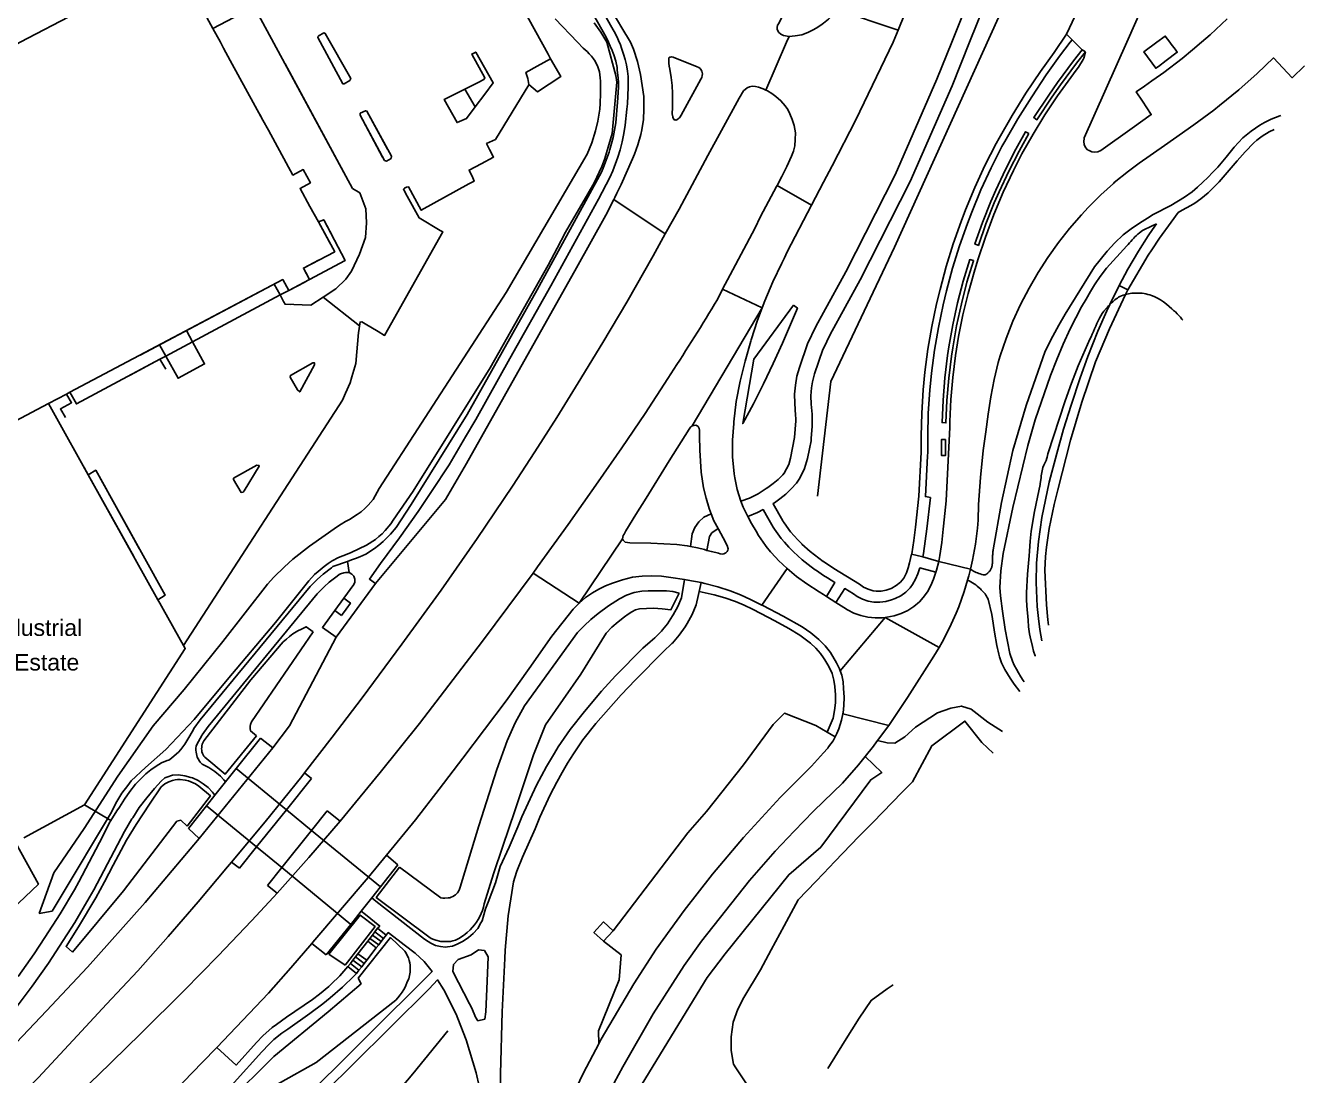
# Model space of a CAD drawing. Header units: millimetres. Extents: x 111502 to 977541, y 8702 to 1044108.
# Drawn here: x 975073.1 to 975305.7, y 475270.6 to 475461.6 of the extents above; entities that cross this region are included whole.
import ezdxf
from ezdxf.enums import TextEntityAlignment as Align

# ---------------------------------------------------------------- set-up
doc = ezdxf.new("R2010")
doc.units = ezdxf.units.MM
doc.header["$LTSCALE"] = 0.25
doc.layers.add('X HVSS Site Background', color=8, linetype='Continuous')
doc.styles.add('DE172433-F6F7-4C85-BB91-2B', font='arial.ttf', dxfattribs={"height": 0.2})

# ---------------------------------------------------------------- blocks, each defined once
blk = doc.blocks.new('OS MAP')
at = {"layer": 'X HVSS Site Background'}
for points in [[(488984.98, 239916.45), (488986.53, 239917.02), (488988.1, 239917.82), (488989.59, 239918.75), (488989.89, 239918.96), (488990.85, 239919.66), (488991.78, 239920.42), (488992.6, 239921.27), (488992.84, 239921.58), (488993.67, 239923.17), (488994.01, 239924.31), (488994.7, 239928.05), (488994.96, 239931.12), (488994.96, 239931.59), (488994.93, 239932.06), (488994.77, 239934.29), (488994.74, 239935.93), (488994.88, 239937.58), (488995.17, 239939.2), (488995.62, 239940.8), (488997.07, 239945.08), (488998.6, 239948.27), (489000, 239950.81), (489004.08, 239958.2), (489013.02, 239975.88), (489020.64, 239993.25), (489023.33, 240000), (489026.52, 240007.98)], [(489013.58, 240002.19), (489017.95, 240013.05)], [(489016.03, 239906.85), (489015.67, 239905.26), (489015.42, 239904.33), (489015.12, 239903.42), (489014.69, 239902.57), (489014.6, 239902.45), (489013.98, 239901.73), (489013.25, 239901.12), (489012.42, 239900.64), (489012.3, 239900.58), (489011.43, 239900.28), (489010.52, 239900.11), (489009.59, 239900.11), (489009.02, 239900.18), (489008.13, 239900.44), (489007.3, 239900.84), (489006.54, 239901.38), (489006.53, 239901.39), (489001.91, 239904.22), (489000, 239905.48), (488999.94, 239905.52), (488999.15, 239906.09), (488997.57, 239907.34), (488996.09, 239908.65), (488996.06, 239908.68), (488995.33, 239909.41), (488994.02, 239910.91), (488992.82, 239912.55), (488992.65, 239912.79), (488992.6, 239912.88), (488990.84, 239915.97), (488990.86, 239916.02), (488991.07, 239916.15), (488992.04, 239916.87), (488993.13, 239917.76), (488994.15, 239918.72), (488995.08, 239919.76), (488995.69, 239920.63), (488996.53, 239922.39), (488997.09, 239924.26), (488997.47, 239925.99), (488997.75, 239927.45), (488997.78, 239927.86), (488997.95, 239930.14), (488997.94, 239931.83), (488997.92, 239932.31), (488997.77, 239934.12), (488997.71, 239935.62), (488997.81, 239937.11), (488997.99, 239938.19), (488998.37, 239939.63), (488999.9, 239944.05), (489000, 239944.26), (489001.22, 239946.79), (489006.7, 239956.74), (489015.76, 239974.66), (489023.39, 239992.04), (489026.58, 240000), (489035.81, 240023.06)], [(489087.31, 240137.78), (489086.52, 240133.8), (489080.38, 240117.01), (489076.6, 240109.48), (489074.75, 240107.05), (489071.02, 240104.61), (489066.52, 240101.35), (489063.91, 240097.19), (489047.29, 240045.02), (489031.83, 240004.49), (489012.91, 239962.68), (489001.36, 239938.26), (488998.89, 239917.36)], [(489044.19, 240001.48), (489049.97, 240013.72), (489054.06, 240012.23), (489054.09, 240012.31), (489054.46, 240013.41), (489049.91, 240015.4), (489057.08, 240031.34), (489061.36, 240029.48), (489062.38, 240031.74), (489058.04, 240033.66), (489064.89, 240048.81), (489063.14, 240049.96), (489067.97, 240060.88)], [(488913.4, 239905.5), (488914.15, 239905.8), (488914.9, 239906.05), (488915.65, 239906.35), (488916.75, 239906.85), (488918.35, 239907.85), (488919.1, 239908.45), (488919.9, 239909.15), (488920.6, 239909.8), (488921.25, 239910.45), (488922.25, 239911.65), (488925, 239915.85), (488935.2, 239932.25), (488947.95, 239954.95), (488959.65, 239976.35), (488959.95, 239977.05), (488961, 239980), (488961.15, 239980.45), (488961.75, 239982.65), (488962.2, 239985.35), (488962.55, 239989.1), (488962.6, 239989.9), (488962.7, 239991.9), (488962.7, 239992.65), (488962.65, 239993.45), (488962.5, 239994.95), (488962.45, 239995.4), (488962.2, 239996.55), (488961.85, 239997.7), (488961.45, 239998.8), (488961.35, 239999), (488960.9, 240000), (488960.45, 240000.9), (488957.1, 240006.9)], [(488958.3, 240003.5), (488959.5, 240001.8), (488960.6, 240000), (488962.25, 239993.95), (488962.4, 239992.75), (488961.55, 239983.4), (488960.25, 239978.85), (488959.7, 239977.4), (488958.3, 239974.4), (488956.45, 239971.25), (488954.6, 239968.05), (488953.1, 239965.4), (488951.55, 239962.5), (488949.95, 239959.45), (488939.4, 239940.75), (488925.35, 239918.3), (488921.75, 239913), (488921.3, 239912.35), (488920.3, 239911.15), (488919.75, 239910.55), (488919.15, 239910.05), (488918.5, 239909.5), (488916.85, 239908.45), (488914.1, 239907.15), (488913.35, 239906.8), (488912.55, 239906.5), (488911.8, 239906.2), (488910.65, 239905.6), (488909.9, 239905.1), (488909.2, 239904.6), (488908.1, 239903.7), (488907.45, 239903.1), (488906.4, 239901.95), (488900.3, 239894.4), (488891.55, 239883.95), (488885.55, 239876.75), (488880.4, 239871.25), (488876.7, 239868), (488874.1, 239865.55), (488873.45, 239864.75), (488872.4, 239863.3), (488871.3, 239861.5), (488870.5, 239859.85), (488860.95, 239843.95), (488859.7, 239841.85), (488857.35, 239841.45)], [(488857.35, 239841.45), (488860, 239848.85), (488865.55, 239856.9), (488871.65, 239866.45), (488878.1, 239875.6), (488883.7, 239882.2), (488890.75, 239890.9), (488898.85, 239901.35), (488900.05, 239902.65), (488901.95, 239904.5), (488903.5, 239905.9), (488906.5, 239908.3), (488911.6, 239911.85), (488912.3, 239912.3), (488913.05, 239912.75), (488913.8, 239913.15), (488915.2, 239914.05), (488915.9, 239914.55), (488916.6, 239915.15), (488917.2, 239915.75), (488918.1, 239916.8), (488919.2, 239918.75), (488942.3, 239954.45), (488957, 239979.6), (488957.45, 239980.65), (488957.85, 239981.7), (488958.55, 239983.9), (488958.95, 239985.65), (488959.15, 239986.7), (488959.3, 239987.8), (488959.4, 239988.85), (488959.45, 239990.65), (488959.45, 239992.9), (488959.4, 239993.5), (488959.35, 239994.05), (488959.25, 239994.6), (488958.95, 239995.55), (488958.45, 239996.55), (488958.15, 239997), (488957.8, 239997.45), (488957.4, 239997.9), (488957, 239998.3), (488956.3, 239998.9), (488955.25, 240000), (488951.2, 240004.25)], [(488950.35, 239996.98), (488949.9, 239997.81), (488931.74, 240030.83), (488923.41, 240034.87), (488920.53, 240033.23)], [(489073.43, 240004.24), (489070.31, 240001.37), (489068.74, 240000), (489067.12, 239998.59), (489065.24, 239997.05), (489061.88, 239994.47), (489061.33, 239994.08), (489059.72, 239992.95), (489058.42, 239992.03), (489056.89, 239991), (489058.01, 239989.29), (489059.62, 239986.82), (489056.14, 239984.36), (489050.44, 239980.32), (489049.93, 239980.08), (489049.38, 239980), (489048.82, 239980.06), (489048.3, 239980.27), (489048.04, 239980.44), (489047.67, 239980.86), (489047.43, 239981.37), (489047.34, 239981.93), (489047.4, 239982.48), (489047.44, 239982.62), (489055.15, 240000), (489064.36, 240020.76)], [(488848.11, 239996.87), (488853.9, 240000), (488874.35, 240010.75), (488875.8, 240011.55), (488877.76, 240012.64)], [(488918.5, 239901.5), (488917.4, 239902.3), (488919.4, 239905.1), (488922.9, 239909.8), (488926.3, 239914.6), (488928.7, 239918.2), (488931.9, 239923.1), (488934.9, 239928.15), (488936.75, 239931.35), (488942.95, 239942.45), (488950.4, 239955.65), (488959.05, 239971.45), (488961.15, 239975.35), (488961.7, 239976.6), (488962.6, 239979.1), (488963, 239980.4), (488963.4, 239981.9), (488963.7, 239983.4), (488963.95, 239984.9), (488964.25, 239987.8), (488964.35, 239988.8), (488964.5, 239991.8), (488964.5, 239992.75), (488964.45, 239993.75), (488964.35, 239994.75), (488964.15, 239995.9), (488963.95, 239996.85), (488963.65, 239997.85), (488963.35, 239998.75), (488963, 239999.7), (488962.85, 240000), (488962.6, 240000.6), (488962.15, 240001.5), (488961.5, 240002.7), (488958.65, 240007.8)], [(488961.84, 239971.35), (488962.05, 239971.75), (488962.43, 239972.53), (488963.2, 239974.1), (488965.25, 239978.75), (488965.6, 239979.6), (488966.25, 239981.35), (488966.75, 239983.2), (488966.95, 239984.05), (488967.25, 239985.95), (488967.35, 239987.8), (488967.35, 239988.15), (488967.3, 239990.15), (488967.05, 239992.15), (488966.7, 239994.1), (488966.15, 239996.5), (488965.45, 239998.75), (488964.9, 240000), (488963.3, 240002.6), (488961.75, 240005.3), (488959.2, 240009.15), (488956.4, 240012.8)], [(488996.99, 240013.78), (488991.85, 240003.4), (488991.65, 240003.1), (488991.55, 240002.7), (488991.6, 240002.35), (488991.8, 240001.85), (488992.25, 240001.45), (488992.7, 240001.2), (488993.75, 240001.05)], [(488885.14, 240009.46), (488888.92, 240002.52)], [(488888.92, 240002.52), (488896.46, 240006.47), (488914.31, 239973.4), (488915.66, 239972.6)], [(488993.75, 240001.05), (488994.85, 240001.15), (488996.05, 240001.35), (488997.15, 240001.75), (488998.25, 240002.3), (488998.95, 240002.75), (488999.75, 240003.3), (489000, 240003.45), (489000.9, 240004.2), (489001.55, 240004.9), (489001.95, 240005.4), (489002.35, 240005.95)], [(489013.58, 240002.19), (489002.35, 240005.95)], [(488888.92, 240002.52), (488890.3, 240000), (488890.88, 239998.94), (488892.1, 239996.7), (488898.03, 239985.83), (488899.04, 239983.99), (488903.49, 239975.81), (488905.36, 239976.83), (488906.67, 239974.41), (488904.81, 239973.4), (488906.59, 239970.13), (488908.14, 239967.28)], [(488908.06, 240001.13), (488909.1, 240001.69), (488909.38, 240001.58), (488914, 239993.4), (488913.84, 239993.04), (488912.84, 239992.43), (488912.56, 239992.45), (488908.04, 240000.85), (488908.06, 240001.13)], [(488908.06, 240001.13), (488909.1, 240001.69), (488909.38, 240001.58), (488914, 239993.4), (488913.84, 239993.04), (488912.84, 239992.43), (488912.56, 239992.45), (488908.04, 240000.85), (488908.06, 240001.13)], [(488989.52, 239991.27), (488993.3, 240000), (488993.75, 240001.05)], [(488997.82, 239970.32), (489000, 239974.5), (489001.6, 239977.5), (489005.9, 239985.9), (489012.7, 240000), (489013.58, 240002.19)], [(489044.19, 240001.48), (489041.96, 239998.13), (489039.48, 239994.67), (489036.83, 239990.7), (489034.32, 239986.65), (489031.94, 239982.51), (489031.39, 239981.56), (489029.37, 239977.59), (489027.54, 239973.58), (489025.86, 239969.51), (489025.03, 239967.34), (489023.61, 239963.28), (489022.33, 239959.17), (489021.2, 239955.02), (489020.57, 239952.41), (489019.71, 239948.27), (489019, 239944.11), (489018.45, 239939.92), (489018.14, 239936.71), (489017.87, 239932.5), (489017.76, 239928.28), (489017.77, 239925.37), (489017.36, 239917.38), (489016.71, 239911.73), (489016.42, 239909.31), (489016.04, 239906.91), (489016.03, 239906.85)], [(489045.23, 240000.45), (489044.89, 240000), (489042.93, 239997.44), (489040.51, 239994.04), (489037.87, 239990.09), (489035.36, 239986.05), (489032.99, 239981.93), (489032.45, 239981.01), (489030.47, 239977.12), (489028.65, 239973.13), (489026.97, 239969.08), (489026.18, 239966.99), (489024.76, 239962.96), (489023.49, 239958.87), (489022.36, 239954.74), (489021.76, 239952.22), (489020.9, 239948.1), (489020.19, 239943.96), (489019.64, 239939.79), (489019.34, 239936.68), (489019.07, 239932.48), (489018.95, 239928.28), (489018.97, 239925.31), (489018.94, 239924.7)], [(489045.23, 240000.45), (489044.37, 240001.3), (489044.19, 240001.48)], [(489047.07, 239998.64), (489045.23, 240000.45)], [(489060.63, 240000), (489058.24, 239998.22), (489060.45, 239995.25), (489060.91, 239995.59), (489062.34, 239996.65), (489064.36, 239998.16), (489063.95, 239998.72), (489063.25, 239999.66), (489062.99, 240000), (489062.15, 240001.13), (489060.63, 240000)], [(488936.67, 239988.23), (488938.39, 239990.52), (488939.93, 239992.59), (488936.76, 239998.21), (488936.03, 239997.84), (488938.42, 239993.51), (488938.22, 239993.2), (488937.2, 239992.68), (488934.74, 239991.45)], [(489047.63, 239998.22), (489047.37, 239997.12), (489047.23, 239996.85), (489046.38, 239995.45), (489045.98, 239994.89), (489045.02, 239993.58), (489042.59, 239990.23), (489040.29, 239986.79), (489038.13, 239983.27), (489036.1, 239979.66), (489034.54, 239976.64), (489032.68, 239972.68), (489030.99, 239968.64), (489029.46, 239964.54), (489028.08, 239960.38), (489027.41, 239958.17), (489026.33, 239954.29), (489025.37, 239950.38), (489024.57, 239946.44), (489024, 239942.99), (489023.5, 239938.99), (489023.16, 239934.98), (489022.98, 239930.96), (489022.96, 239929.91), (489022.29, 239916.56), (489021.84, 239911.93), (489021.78, 239911.36), (489021.51, 239908.96), (489021.17, 239906.58), (489020.96, 239905.48)], [(489047.07, 239998.64), (489045.49, 239996.61), (489042.57, 239992.66), (489040.97, 239990.37), (489038.25, 239986.28), (489038.83, 239985.89), (489041.54, 239989.97), (489043.13, 239992.24), (489046.04, 239996.18), (489047.63, 239998.22)], [(489047.63, 239998.22), (489047.07, 239998.64)], [(488902.06, 239996.08), (488914.31, 239973.4), (488915.66, 239972.6)], [(488946.43, 239992.29), (488946.21, 239993.39), (488945.83, 239994.47), (488947.95, 239995.64), (488950.35, 239996.98)], [(488950.35, 239996.98), (488952.25, 239993.79), (488947.99, 239990.98), (488946.43, 239992.29)], [(488974.45, 239987.4), (488974.1, 239986.7), (488973.95, 239986.45), (488973.8, 239986.25), (488973.7, 239986.15), (488973.55, 239986.05), (488973.35, 239985.9), (488973.15, 239985.8), (488973.05, 239985.85), (488972.9, 239985.85), (488972.8, 239985.95), (488972.7, 239986.1), (488972.6, 239986.3), (488972.6, 239986.45), (488972.5, 239986.95), (488972.55, 239988.1), (488972.55, 239990.65), (488972.5, 239992.1), (488972.3, 239993.6), (488972.05, 239995.1), (488971.95, 239995.65), (488971.9, 239996.2), (488971.85, 239996.5), (488971.85, 239996.95), (488971.9, 239997.15), (488972, 239997.25), (488972.15, 239997.3), (488972.4, 239997.35), (488972.65, 239997.3), (488977, 239995.5), (488977.3, 239995.4), (488977.55, 239995.2), (488977.7, 239995.05), (488977.9, 239994.75), (488978, 239994.25), (488977.95, 239993.95), (488977.85, 239993.6), (488977.7, 239993.3), (488974.45, 239987.4)], [(489026.74, 239904.1), (489027.13, 239905.74), (489027.66, 239908.65), (489028.04, 239911.58), (489028.16, 239913), (489028.21, 239915.84), (489028.56, 239920.78), (489029.07, 239925.69), (489029.51, 239929.11), (489029.96, 239932.28), (489030.45, 239935.45), (489031.03, 239938.59), (489031.78, 239941.69), (489032.14, 239942.93), (489033.21, 239946.1), (489034.45, 239949.21), (489035.85, 239952.25), (489037.4, 239955.23), (489039.05, 239958.06), (489040.82, 239960.84), (489042.73, 239963.53), (489044.76, 239966.12), (489046.91, 239968.61), (489048.12, 239969.91), (489050.45, 239972.23), (489052.73, 239974.29), (489052.9, 239974.44), (489055.45, 239976.52), (489057.4, 239977.99), (489062, 239981.2), (489063.68, 239982.37), (489067.37, 239984.94), (489070.98, 239987.64), (489072.05, 239988.48), (489075.52, 239991.35), (489078.89, 239994.33), (489081.85, 239997.13), (489085.27, 239993.53), (489087.48, 239995.68)], [(488915.6, 239948.41), (488915.7, 239949.07), (488916.05, 239949.1), (488916.61, 239948.77), (488919.01, 239947.34), (488920.18, 239946.65), (488930.74, 239965.5), (488930.29, 239965.76), (488926.43, 239968.03), (488924.25, 239972), (488923.58, 239973.23), (488923.78, 239973.45), (488923.91, 239973.51), (488924.13, 239973.64), (488924.52, 239973.65), (488926.83, 239969.43), (488935.52, 239974.21), (488936.49, 239974.74), (488936.2, 239975.34), (488935.53, 239976.72), (488937.71, 239977.89), (488939.98, 239979.1), (488939.26, 239980.5), (488938.73, 239981.54), (488940.33, 239982.27), (488946.42, 239992.27), (488946.43, 239992.29)], [(488934.74, 239991.45), (488930.99, 239989.56), (488933.35, 239985.38), (488935.08, 239986.11), (488936.67, 239988.23)], [(488934.74, 239991.45), (488936.67, 239988.23)], [(488989.52, 239991.27), (488989, 239991.5), (488988.17, 239991.79), (488987.62, 239991.93), (488987.05, 239991.98), (488986.56, 239991.89), (488986.09, 239991.71), (488985.43, 239991.15), (488984.68, 239989.84), (488984.55, 239989.65), (488984.47, 239989.46), (488984.29, 239989.15), (488978.99, 239979.41), (488973.74, 239969.64), (488971.23, 239965.1)], [(488989.52, 239991.27), (488989.81, 239991.15), (488990.6, 239990.69), (488991.34, 239990.15), (488992.25, 239989.35), (488993.04, 239988.44), (488993.5, 239987.73), (488993.88, 239986.98), (488994.3, 239985.92), (488994.66, 239984.85), (488994.88, 239983.48), (488994.86, 239982.31), (488994.76, 239981.14), (488994.55, 239980.17), (488994.17, 239979.25), (488993.31, 239977.39), (488992.4, 239975.55), (488991.55, 239973.92)], [(488897.48, 239986.85), (488898.03, 239985.83), (488899.04, 239983.99), (488903.49, 239975.81), (488905.36, 239976.83), (488906.67, 239974.41), (488904.81, 239973.4), (488906.59, 239970.13), (488908.14, 239967.28)], [(488920.15, 239978.45), (488915.72, 239986.71), (488915.74, 239987.08), (488916.71, 239987.54), (488916.94, 239987.48), (488921.44, 239979.24), (488921.39, 239978.84), (488920.52, 239978.34), (488920.15, 239978.45)], [(488919.81, 239979.09), (488915.72, 239986.71), (488915.74, 239987.08), (488916.71, 239987.54), (488916.94, 239987.48), (488920.72, 239980.56)], [(489083.17, 239986.68), (489082.98, 239986.62), (489082.21, 239986.31), (489081.44, 239985.98), (489080.19, 239985.36), (489079.36, 239984.88), (489078.56, 239984.36), (489077.78, 239983.8), (489076.3, 239982.61), (489074.7, 239980.91), (489073.26, 239979.06), (489071.75, 239977.25), (489070.84, 239976.32), (489069.93, 239975.4), (489069, 239974.51), (489068.05, 239973.64), (489067.06, 239972.8), (489065.67, 239971.77), (489063.15, 239970.31), (489059.98, 239968.63), (489058.96, 239968), (489057.94, 239967.37), (489056.94, 239966.73), (489055.95, 239966.05), (489054.5, 239964.92), (489053, 239963.51), (489051.6, 239961.99), (489049.29, 239959.11), (489043.96, 239950.5), (489042.81, 239948.51), (489041.69, 239946.51), (489040.31, 239943.76), (489036.87, 239933.89), (489034.42, 239925.67), (489032.35, 239916.22), (489030.87, 239907.61), (489030.84, 239907.47), (489030.82, 239907.32), (489030.81, 239907.18), (489030.79, 239907.03), (489030.78, 239906.88), (489030.78, 239906.74), (489030.77, 239906.59), (489030.77, 239906.44), (489030.77, 239906.29), (489030.77, 239906.14), (489030.77, 239905.99), (489030.76, 239905.84), (489030.76, 239905.7), (489030.76, 239905.55), (489030.75, 239905.41), (489030.74, 239905.26), (489030.73, 239905.12), (489030.71, 239904.98), (489030.69, 239904.85), (489030.67, 239904.71), (489030.64, 239904.58), (489030.6, 239904.45), (489030.56, 239904.32), (489030.51, 239904.2), (489030.46, 239904.08), (489030.39, 239903.96), (489030.32, 239903.85), (489030.24, 239903.74), (489030.15, 239903.64), (489030.02, 239903.52), (489029.99, 239903.49), (489029.95, 239903.46), (489029.92, 239903.43), (489029.89, 239903.39), (489029.85, 239903.36), (489029.82, 239903.33), (489029.78, 239903.3), (489029.75, 239903.27), (489029.71, 239903.24), (489029.68, 239903.21), (489029.64, 239903.19), (489029.6, 239903.16), (489029.57, 239903.14), (489029.53, 239903.12), (489029.49, 239903.1), (489029.45, 239903.08), (489029.41, 239903.07), (489029.33, 239903.04), (489029.08, 239903.05), (489028.83, 239903.12), (489028.49, 239903.24), (489028.25, 239903.32), (489028.01, 239903.41), (489027.77, 239903.51), (489027.54, 239903.62), (489027.31, 239903.74), (489027.09, 239903.87), (489026.74, 239904.1)], [(489059.7, 239962.22), (489061.09, 239964.36), (489063.21, 239967.24), (489064.5, 239968.99), (489065.27, 239969.41), (489066.04, 239969.83), (489066.81, 239970.26), (489067.56, 239970.71), (489068.66, 239971.47), (489070, 239972.61), (489071.99, 239974.61), (489075.23, 239978.42), (489075.73, 239978.97), (489076.22, 239979.52), (489076.72, 239980.07), (489077.22, 239980.62), (489077.73, 239981.15), (489078.26, 239981.67), (489078.8, 239982.16), (489079.81, 239982.93), (489081.05, 239983.68), (489081.95, 239984.13)], [(489037.38, 239983.37), (489036.76, 239983.69), (489034.98, 239980.53), (489033.08, 239976.85), (489031.32, 239973.09), (489030.43, 239971.04), (489028.9, 239967.19), (489027.52, 239963.28), (489028.17, 239963.02), (489029.55, 239966.92), (489031.07, 239970.76), (489031.94, 239972.77), (489033.69, 239976.52), (489035.59, 239980.19), (489037.38, 239983.37)], [(488915.66, 239972.6), (488916.77, 239969.67), (488916.88, 239967.15), (488916.68, 239964.45), (488915.58, 239961.41), (488914.14, 239958.36), (488913.13, 239956.9), (488911.33, 239955.14), (488909.02, 239953.61)], [(488915.66, 239972.6), (488915.7, 239972.49)], [(488981.63, 239955.08), (488983.05, 239957.65), (488987.5, 239966.1), (488988.56, 239968.3), (488989.51, 239970.11), (488990.48, 239971.92), (488991.45, 239973.73), (488991.55, 239973.92)], [(488997.82, 239970.32), (488991.55, 239973.92)], [(488918.5, 239901.5), (488931.25, 239916.75), (488935.05, 239923.3), (488955.1, 239958.95), (488960.4, 239968.55), (488961.84, 239971.35)], [(488961.84, 239971.35), (488971.23, 239965.1)], [(488988.84, 239951.63), (488989.34, 239952.95), (488990.8, 239956.4), (488992.42, 239959.79), (488992.89, 239960.73), (488993.42, 239961.86), (488997.82, 239970.32)], [(488906.5, 239956.8), (488913, 239960.3), (488909.1, 239967.7), (488908.14, 239967.28)], [(488910.76, 239964.55), (488909.1, 239967.7), (488908.14, 239967.28)], [(488906.5, 239956.8), (488905.4, 239958.9), (488911.1, 239961.85), (488908.14, 239967.28)], [(488910.16, 239963.58), (488908.14, 239967.28)], [(489036.48, 239883.59), (489036.34, 239883.82), (489035.9, 239884.51), (489035.48, 239885.21), (489035.08, 239885.92), (489034.71, 239886.64), (489034.38, 239887.38), (489033.88, 239888.72), (489033.03, 239893.1), (489032.58, 239896.45), (489032.45, 239897.39), (489032.31, 239898.33), (489032.18, 239899.27), (489032.06, 239900.77), (489032.25, 239903.82), (489032.71, 239906.94), (489034.44, 239915.34), (489037.17, 239926.6), (489038.53, 239931.25), (489041.3, 239939.37), (489042.42, 239942.23), (489043.61, 239945.06), (489044.87, 239947.85), (489046.94, 239951.84), (489047.75, 239953.25), (489048.58, 239954.66), (489049.3, 239955.82), (489049.44, 239956.04), (489050.34, 239957.39), (489051.47, 239958.89), (489055.19, 239962.94), (489055.44, 239963.21), (489055.69, 239963.48), (489055.86, 239963.68), (489055.93, 239963.76), (489056.17, 239964.04), (489056.42, 239964.31), (489056.66, 239964.58), (489056.92, 239964.84), (489057.18, 239965.09), (489057.46, 239965.33), (489058.01, 239965.73), (489059.8, 239966.58), (489060.55, 239966.96)], [(489053.76, 239955.7), (489055.38, 239958.69), (489057.29, 239962), (489059.08, 239964.74), (489059.85, 239965.91), (489060.55, 239966.96)], [(488971.23, 239965.1), (488969.04, 239961.13), (488964.23, 239952.69), (488959.88, 239945.32), (488955.4, 239938.03), (488951.49, 239931.72), (488947.49, 239925.45), (488943.43, 239919.22), (488937.02, 239909.7), (488930.43, 239900.3), (488923.3, 239890.46), (488916.07, 239880.69), (488910.63, 239873.49), (488905.6, 239867)], [(489059.7, 239962.22), (489059.05, 239961.22), (489055.33, 239954.96)], [(488906.24, 239957.29), (488905.4, 239958.9), (488908.12, 239960.31)], [(489027.29, 239960.29), (489026.61, 239960.45), (489025.43, 239956.54), (489024.4, 239952.58), (489023.53, 239948.58), (489022.82, 239944.56), (489022.58, 239942.98), (489022.09, 239938.92), (489021.75, 239934.84), (489021.58, 239930.76), (489022.27, 239930.7), (489022.45, 239934.77), (489022.78, 239938.83), (489023.27, 239942.87), (489023.5, 239944.4), (489024.21, 239948.41), (489025.08, 239952.39), (489026.1, 239956.33), (489027.28, 239960.23), (489027.29, 239960.29)], [(488862.91, 239936.29), (488901.65, 239956.8), (488902.75, 239954.8)], [(488875.71, 239943.07), (488901.65, 239956.8), (488902.75, 239954.8)], [(488902.75, 239954.8), (488906.5, 239956.8)], [(488902.75, 239954.8), (488905.66, 239956.35)], [(488885.23, 239945.47), (488901.15, 239954)], [(488885.23, 239945.47), (488901.15, 239954)], [(488901.15, 239954), (488900.08, 239955.97)], [(488901.15, 239954), (488900.08, 239955.97)], [(488901.15, 239954), (488902.75, 239954.8)], [(488901.15, 239954), (488902.75, 239954.8)], [(488909.02, 239953.61), (488906.78, 239952.14), (488902.08, 239952.3), (488901.8, 239952.8), (488901.15, 239954)], [(488903.12, 239952.27), (488902.08, 239952.3), (488901.8, 239952.8), (488901.15, 239954)], [(488981.63, 239955.08), (488980.7, 239953.19), (488980.19, 239952.33), (488979.68, 239951.47), (488979.17, 239950.61), (488978.65, 239949.76), (488978.13, 239948.91), (488977.6, 239948.06), (488977.07, 239947.21), (488976.54, 239946.37), (488976, 239945.53), (488975.46, 239944.68), (488974.93, 239943.84), (488974.39, 239943), (488973.85, 239942.16), (488973.31, 239941.32), (488972.77, 239940.47), (488972.24, 239939.63), (488971.71, 239938.78), (488967.59, 239932.44), (488963.34, 239926.17), (488959.01, 239919.96), (488953.55, 239912.21), (488948.01, 239904.52), (488947.17, 239903.39)], [(488988.84, 239951.63), (488981.63, 239955.08)], [(489054.91, 239954.07), (489052.01, 239947.83), (489049.5, 239941.85), (489047.01, 239934.47), (489044.91, 239927.6), (489042.62, 239918.52), (489041.98, 239915.86), (489041.07, 239911.52), (489040.8, 239909.82), (489040.56, 239908.11), (489040.38, 239906.39), (489040.24, 239903.94), (489040.59, 239897.61), (489040.81, 239894.89), (489040.92, 239893.88)], [(489052.07, 239952.25), (489053.76, 239955.7)], [(489052.07, 239952.25), (489052.21, 239952.39), (489052.4, 239952.58), (489052.6, 239952.77), (489052.81, 239952.95), (489053.02, 239953.12), (489053.23, 239953.28), (489053.46, 239953.43), (489053.69, 239953.57), (489053.93, 239953.7), (489054.23, 239953.83), (489054.53, 239953.95), (489054.83, 239954.05), (489054.91, 239954.07)], [(489053.76, 239955.7), (489055.33, 239954.96)], [(489055.33, 239954.96), (489054.91, 239954.07)], [(489065.34, 239949.43), (489065.2, 239949.61), (489064.92, 239949.95), (489064.62, 239950.27), (489064.32, 239950.59), (489064, 239950.9), (489063.68, 239951.2), (489063.36, 239951.49), (489062.39, 239952.33), (489061.87, 239952.74), (489061.33, 239953.11), (489060.76, 239953.44), (489060.17, 239953.72), (489059.69, 239953.9), (489059.34, 239954.01), (489059, 239954.1), (489058.65, 239954.19), (489058.3, 239954.25), (489057.95, 239954.3), (489057.59, 239954.33), (489057.23, 239954.35), (489056.74, 239954.35), (489056.42, 239954.33), (489056.1, 239954.3), (489055.78, 239954.26), (489055.46, 239954.2), (489055.14, 239954.13), (489054.91, 239954.07)], [(488909.02, 239953.61), (488915.6, 239948.41)], [(488976.1, 239930.17), (488988.84, 239951.63)], [(488984.98, 239916.45), (488984.97, 239916.48), (488984.31, 239918.58), (488983.85, 239920.74), (488983.73, 239921.47), (488983.44, 239924.51), (488983.47, 239927.57), (488983.67, 239930.63), (488983.69, 239930.9), (488984.13, 239934.62), (488984.83, 239938.31), (488985.73, 239941.96), (488986.76, 239945.57), (488986.85, 239945.86), (488988.02, 239949.43), (488988.84, 239951.63)], [(488994.55, 239952.15), (488995.25, 239951.6), (488992.55, 239945.2), (488990.85, 239941.5), (488989.1, 239937.8), (488987.25, 239934.2), (488985.3, 239930.6), (488987.35, 239942.34)], [(488987.35, 239942.34), (488994.55, 239952.15)], [(489038.51, 239888.28), (489038.5, 239888.3), (489038.2, 239889.2), (489038, 239890), (489037.6, 239891.8), (489037.5, 239892.3), (489037.3, 239893.6), (489037.2, 239894.8), (489037, 239897.4), (489036.9, 239898.6), (489036.9, 239899.8), (489037.1, 239903.2), (489037.4, 239906.5), (489037.5, 239907.4), (489037.6, 239909.2), (489037.8, 239911), (489038.4, 239914.6), (489038.9, 239917.2), (489039.4, 239919.5), (489039.4, 239919.7), (489039.6, 239920.7), (489039.6, 239921.1), (489039.9, 239922.6), (489040.1, 239923), (489040.3, 239923.5), (489040.5, 239923.9), (489040.6, 239924.3), (489040.7, 239924.5), (489040.83, 239925.08), (489043.99, 239934.74), (489045.09, 239937.95), (489046.3, 239941.12), (489048.45, 239945.93), (489048.67, 239946.4), (489048.88, 239946.89), (489049.09, 239947.37), (489049.3, 239947.85), (489049.51, 239948.34), (489049.72, 239948.82), (489049.95, 239949.29), (489050.18, 239949.75), (489050.44, 239950.2), (489050.71, 239950.64), (489051.01, 239951.06), (489051.46, 239951.6), (489051.64, 239951.8), (489051.83, 239952), (489052.02, 239952.2), (489052.07, 239952.25)], [(489039.7, 239891.04), (489039.37, 239893.13), (489039.08, 239895.12), (489038.85, 239897.3), (489038.67, 239901.67), (489038.73, 239905.21), (489039.11, 239909.1), (489039.73, 239913.5), (489041.06, 239919.93), (489042.43, 239925.17), (489043.65, 239929.58), (489045.03, 239933.96), (489046.67, 239938.92), (489048.08, 239942.82), (489049.89, 239947.4), (489051.52, 239951.12), (489052.07, 239952.25)], [(488883.59, 239890.18), (488912.5, 239934.83), (488913.04, 239936.12), (488913.89, 239938.01), (488914.21, 239939.12), (488914.91, 239941.52), (488915.43, 239947.17), (488915.52, 239947.81), (488915.6, 239948.41)], [(488885.23, 239945.47), (488884.11, 239947.52)], [(488885.23, 239945.47), (488884.11, 239947.52)], [(488880.37, 239942.87), (488879.22, 239944.93)], [(488880.37, 239942.87), (488879.22, 239944.93)], [(488880.37, 239942.87), (488885.23, 239945.47)], [(488880.37, 239942.87), (488882.62, 239938.85), (488887.44, 239941.45), (488885.23, 239945.47)], [(488880.37, 239942.87), (488885.23, 239945.47)], [(488880.37, 239942.87), (488882.62, 239938.85), (488887.44, 239941.45), (488885.23, 239945.47)], [(488862.91, 239936.29), (488864.11, 239934.16), (488879.31, 239942.3)], [(488873.89, 239939.4), (488879.31, 239942.3)], [(488879.31, 239942.3), (488880.37, 239942.87)], [(488879.31, 239942.3), (488880.37, 239942.87)], [(488879.31, 239942.3), (488880.4, 239940.48)], [(488879.31, 239942.3), (488880.4, 239940.48)], [(488903, 239939.02), (488903.04, 239939.37), (488907.12, 239941.67), (488907.45, 239941.64), (488907.4, 239941.28), (488904.73, 239936.36), (488904.33, 239936.71), (488903, 239939.02)], [(488859.05, 239934.25), (488862.3, 239935.97)], [(488862.12, 239931.71), (488861.22, 239933.26), (488863.23, 239934.37), (488862.3, 239935.97)], [(488862.3, 239935.97), (488862.91, 239936.29)], [(488824.9, 239915.15), (488846.7, 239927.5), (488853, 239931.05), (488859.05, 239934.25)], [(488859.05, 239934.25), (488860.25, 239932.09), (488866.28, 239921.28)], [(488963.46, 239909.64), (488963.48, 239909.92), (488963.59, 239910.21), (488963.73, 239910.48), (488964.07, 239911.1), (488965.89, 239914.05), (488967.72, 239916.99), (488971.91, 239923.81), (488975.57, 239929.58), (488975.8, 239929.91), (488976.1, 239930.17)], [(488976.1, 239930.17), (488976.46, 239930.27), (488976.76, 239930.28), (488977.01, 239930.19), (488977.22, 239930.03), (488977.38, 239929.72), (488977.43, 239929.37), (488977.45, 239928.35), (488977.48, 239925.76), (488977.73, 239921.74), (488978.17, 239918.9), (488978.66, 239917.01), (488979.23, 239915.15), (488979.59, 239914.19)], [(489022.18, 239927.72), (489021.48, 239927.72), (489021.47, 239924.76), (489022.17, 239924.76), (489022.18, 239927.72)], [(489018.94, 239924.7), (489018.55, 239917.31), (489019.45, 239917.13), (489018.79, 239911.44), (489018.52, 239909.19), (489018.2, 239906.95), (489018.07, 239906.33)], [(488865.54, 239922.6), (488866.28, 239921.28)], [(488878.94, 239898.54), (488880.25, 239899.34), (488867.62, 239922.09), (488866.28, 239921.28)], [(488875.51, 239907.88), (488867.62, 239922.09), (488866.28, 239921.28)], [(488866.28, 239921.28), (488878.94, 239898.54)], [(488866.28, 239921.28), (488874.57, 239906.38)], [(488892.7, 239920.68), (488896.96, 239923.03), (488897.3, 239922.99), (488897.37, 239922.83), (488894.63, 239918.34), (488894.43, 239918.08), (488894.07, 239918.07), (488892.7, 239920.39), (488892.67, 239920.54), (488892.7, 239920.68)], [(488979.59, 239914.19), (488978.24, 239913.55), (488977.31, 239912.73), (488976.62, 239911.65), (488976.13, 239910.5), (488975.8, 239908.24)], [(488979.59, 239914.19), (488980.07, 239912.92), (488980.83, 239911.49)], [(488986.24, 239913.69), (488985.42, 239915.39), (488984.98, 239916.45)], [(489000.52, 239899.14), (489002.09, 239901.65), (489000.73, 239902.49), (489000, 239902.97), (488998.7, 239903.83), (488998.5, 239903.98), (488997.76, 239904.52), (488996.12, 239905.82), (488994.56, 239907.22), (488993.68, 239908.12), (488992.93, 239908.99), (488992.31, 239909.7), (488991.39, 239910.96), (488991.07, 239911.39), (488990.83, 239911.75), (488989.62, 239913.87), (488989.02, 239914.93), (488987.98, 239914.4), (488986.24, 239913.69)], [(488993.39, 239904.21), (488991.84, 239905.68), (488991.34, 239906.22), (488990.39, 239907.24), (488989.6, 239908.21), (488989.48, 239908.38), (488988.17, 239910.24), (488987.73, 239911), (488986.92, 239912.38), (488986.24, 239913.68), (488986.24, 239913.69)], [(488955.54, 239897.92), (488963.46, 239909.64)], [(488975.8, 239908.24), (488975.21, 239908.36), (488973.31, 239908.56), (488970.95, 239908.72), (488968.58, 239908.81), (488964.76, 239908.87), (488963.9, 239909.01), (488963.54, 239909.36), (488963.46, 239909.64)], [(488978.8, 239907.52), (488979.24, 239910.07), (488979.69, 239910.7), (488980.83, 239911.49)], [(488980.83, 239911.49), (488980.91, 239911.35), (488981.74, 239909.79), (488982.47, 239908.42), (488982.68, 239907.81), (488982.63, 239907.55), (488982.48, 239907.3), (488982.21, 239907.05), (488981.88, 239906.89), (488981.56, 239906.84), (488981.23, 239906.9), (488980.91, 239906.98), (488979.63, 239907.28), (488978.8, 239907.52)], [(488978.8, 239907.52), (488978.36, 239907.65), (488977.08, 239908), (488975.8, 239908.24)], [(488913.4, 239905.5), (488910.75, 239904.55), (488910.5, 239904.35), (488909, 239903.2), (488907.95, 239902.3), (488906.65, 239900.95), (488887.45, 239877.7), (488886.6, 239876.65), (488885.5, 239875.1), (488885.35, 239874.8), (488884.4, 239873.15), (488883.85, 239872.25), (488883.5, 239871.75), (488883.1, 239871.25), (488882.7, 239870.8), (488881.9, 239870.1), (488881.4, 239869.7), (488880.9, 239869.35), (488880.65, 239869.3), (488879.6, 239868.85), (488878.6, 239868.25), (488877.65, 239867.55), (488876.75, 239866.85), (488876.05, 239866.2), (488874.85, 239864.95), (488873.85, 239863.65), (488872.85, 239862.25), (488871.95, 239860.8), (488871.45, 239860.1), (488870.39, 239858.33)], [(488913.4, 239905.5), (488913.7, 239903.5)], [(489018.07, 239906.33), (489016.03, 239906.85)], [(489018.07, 239906.33), (489020.96, 239905.48)], [(489020.96, 239905.48), (489020.58, 239903.94), (489020.46, 239903.53)], [(489020.96, 239905.48), (489026.74, 239904.1)], [(488913.7, 239903.5), (488913.05, 239903.5), (488912.75, 239903.45), (488912.15, 239903.25), (488911.9, 239903.1), (488911.55, 239902.85), (488910.1, 239901.75), (488909.15, 239900.9), (488907.9, 239899.6), (488888.9, 239876.5), (488888.05, 239875.45), (488887, 239873.95), (488886.9, 239873.8), (488886, 239872.2), (488885.9, 239871.85), (488885.85, 239871.5), (488885.85, 239871.15), (488885.9, 239870.8), (488886, 239870.2), (488886.1, 239869.85), (488886.25, 239869.55), (488886.51, 239869.16), (488886.65, 239868.95), (488887, 239868.6), (488888.2, 239868), (488889.3, 239867.25), (488890.3, 239866.4), (488890.9, 239865.75), (488891.25, 239865.4)], [(488947.17, 239903.39), (488938, 239891.02), (488926.49, 239875.98), (488919.37, 239867.06), (488912.1, 239858.26), (488912.1, 239858.25)], [(488912.73, 239898.82), (488914.55, 239901.3), (488914.75, 239901.75), (488914.75, 239902.25), (488914.55, 239902.85), (488914.2, 239903.2), (488913.7, 239903.5)], [(488947.17, 239903.39), (488955.54, 239897.92)], [(488955.54, 239897.92), (488956.71, 239898.92), (488957.98, 239899.78), (488959.16, 239900.44), (488960.37, 239901.04), (488961.62, 239901.55), (488963.43, 239902.16), (488965.27, 239902.61), (488967.02, 239902.85), (488968.78, 239902.91), (488970.51, 239902.8), (488972.24, 239902.6), (488974.75, 239902.2)], [(488988.76, 239897.57), (488993.39, 239904.21)], [(489000.52, 239899.14), (489000, 239899.48), (488999.22, 239899.98), (488996.97, 239901.43), (488995.09, 239902.79), (488993.39, 239904.21)], [(489020.46, 239903.53), (489017.55, 239904.33), (489017.18, 239903.27), (489016.75, 239902.25), (489016.21, 239901.29), (489015.75, 239900.69), (489014.95, 239899.91), (489014.04, 239899.26), (489013.05, 239898.74), (489012.4, 239898.49), (489011.35, 239898.21), (489010.27, 239898.08), (489009.18, 239898.11), (489008.11, 239898.29), (489008.1, 239898.3), (489007.07, 239898.64), (489006.11, 239899.14), (489005.43, 239899.6), (489003.87, 239900.56), (489002.22, 239898.05)], [(489020.46, 239903.53), (489020.03, 239902.3), (489019.51, 239901.1), (489018.89, 239899.96), (489018.15, 239898.91), (489017.47, 239898.17), (489016.45, 239897.31), (489015.33, 239896.6), (489014.13, 239896.02), (489012.86, 239895.6), (489011.55, 239895.33), (489011.24, 239895.29)], [(489026.22, 239902.11), (489026.44, 239902.86), (489026.74, 239904.1)], [(488911.35, 239891.7), (488918.5, 239901.5)], [(488974.75, 239902.2), (488974.15, 239898.88), (488973.48, 239897.29), (488972.67, 239895.77), (488972.56, 239895.59), (488971.6, 239894.16), (488970.7, 239893.05), (488970.51, 239892.82), (488969.3, 239891.6), (488968.47, 239890.87), (488967.17, 239889.71), (488962.14, 239884.66), (488959.63, 239881.88), (488956.55, 239878.2), (488953.9, 239874.9), (488951.75, 239871.75), (488951.05, 239870.6), (488949.6, 239868.15), (488947.8, 239864.8), (488945.15, 239859), (488944.4, 239857.2), (488942.8, 239853.5), (488941.2, 239850), (488940.35, 239847), (488939, 239843.5), (488938.55, 239842.25), (488938.25, 239841.2), (488937.9, 239840.1), (488937.7, 239839.7), (488937.1, 239838.7), (488936.3, 239837.8), (488935.45, 239837.05), (488934.45, 239836.4), (488933.35, 239835.85), (488932.5, 239835.5), (488931.6, 239835.35), (488931.25, 239835.3), (488930.35, 239835.4), (488929.45, 239835.6), (488928.6, 239836), (488928.1, 239836.3), (488927.4, 239836.75), (488918.6, 239843.7), (488917.85, 239844.3)], [(488974.75, 239902.2), (488975.34, 239902.11), (488977.73, 239901.64)], [(488977.38, 239900.01), (488977.73, 239901.64)], [(488977.73, 239901.64), (488978.41, 239901.5), (488980.76, 239900.9), (488983.05, 239900.13), (488984.91, 239899.4), (488986.73, 239898.6), (488988.76, 239897.57)], [(489021.02, 239889.82), (489021.58, 239890.78), (489022.93, 239893.41), (489024.14, 239896.11), (489024.6, 239897.25), (489025.6, 239900.03), (489026.22, 239902.11)], [(489026.22, 239902.11), (489026.52, 239901.96), (489026.83, 239901.79), (489027.12, 239901.62), (489027.41, 239901.43), (489027.69, 239901.23), (489027.96, 239901.02), (489028.34, 239900.68), (489028.53, 239900.51), (489028.71, 239900.33), (489028.89, 239900.15), (489029.06, 239899.96), (489029.22, 239899.77), (489029.38, 239899.58), (489029.53, 239899.37), (489029.67, 239899.17), (489029.8, 239898.95), (489029.98, 239898.62), (489030.6, 239895.86), (489030.87, 239894.25), (489031.09, 239892.63), (489031.51, 239890.2), (489031.63, 239889.68), (489031.75, 239889.15), (489031.88, 239888.62), (489032.02, 239888.11), (489032.18, 239887.59), (489032.4, 239887.03), (489033, 239885.82), (489033.96, 239884.28), (489034.71, 239883.15), (489035.71, 239881.8)], [(488878.94, 239898.54), (488879.3, 239897.89), (488879.91, 239896.79), (488883.59, 239890.18)], [(488912.73, 239898.82), (488911.1, 239896.58)], [(488913.17, 239896.84), (488913.96, 239897.92), (488912.73, 239898.82)], [(488973.75, 239899.72), (488972.26, 239896.7), (488970.68, 239896.87), (488969.1, 239896.97), (488966.56, 239896.89), (488965.82, 239896.68), (488965.12, 239896.33), (488964.46, 239895.9), (488963.83, 239895.43), (488962.64, 239894.51), (488961.52, 239893.51), (488960.46, 239892.44), (488955.85, 239885), (488949.45, 239875.75), (488947.25, 239870.3), (488943.85, 239860.1), (488941.65, 239853.7), (488939.95, 239848.65), (488938.3, 239843.2), (488938.15, 239842.6), (488937.95, 239842), (488937.75, 239841.45), (488937.5, 239840.9), (488937.2, 239840.35), (488936.9, 239839.85), (488936.55, 239839.35), (488935.75, 239838.45), (488935.2, 239837.95), (488934.85, 239837.65), (488934.5, 239837.4), (488933.7, 239836.9), (488933.05, 239836.6), (488932.6, 239836.45), (488932.15, 239836.35), (488931.7, 239836.3), (488931.25, 239836.3), (488930.4, 239836.35), (488929.5, 239836.55), (488929.1, 239836.7), (488928.65, 239836.9), (488928.2, 239837.15), (488918.65, 239844.35), (488922.9, 239849.85)], [(488920.49, 239852.04), (488925.78, 239858.49), (488930.1, 239864.07), (488934.39, 239869.68), (488942.3, 239880.16), (488946.46, 239886.02), (488950.6, 239891.91), (488954.46, 239896.84), (488955.54, 239897.92)], [(488922.9, 239849.85), (488930.4, 239844.25), (488930.75, 239844.2), (488931.1, 239844.2), (488931.75, 239844.25), (488932.05, 239844.3), (488932.3, 239844.4), (488932.6, 239844.5), (488933.05, 239844.8), (488933.45, 239845.2), (488933.75, 239845.7), (488933.9, 239846.2), (488937.3, 239857.4), (488940.6, 239867.65), (488942.45, 239872.85), (488943.9, 239876.15), (488945.6, 239879.2), (488955.27, 239892.58), (488956.45, 239893.79), (488957.7, 239894.94), (488958.99, 239896.03), (488960.87, 239897.44), (488962.87, 239898.68), (488964.17, 239899.35), (488965.55, 239899.86), (488966.98, 239900.1), (488968.1, 239900.15), (488969.22, 239900.18), (488970.34, 239900.18), (488971.46, 239900.13), (488972.57, 239900.01), (488973.75, 239899.72)], [(488941.24, 239787.91), (488941.28, 239812.27), (488941.56, 239823.52), (488942.02, 239833.24), (488942.09, 239834.76), (488942.66, 239840.99), (488943.6, 239847.16), (488943.87, 239847.99), (488944.2, 239849.1), (488945.25, 239851.65), (488947.55, 239856.85), (488948.4, 239858.95), (488950.3, 239863.05), (488951.5, 239865.35), (488952.45, 239867.1), (488953.45, 239868.8), (488954.5, 239870.5), (488956.25, 239873.05), (488958.6, 239876), (488963.2, 239881.2), (488965.8, 239883.95), (488970.9, 239889.1), (488972.44, 239890.56), (488972.53, 239890.65), (488973.74, 239892.09), (488974.83, 239893.62), (488975.2, 239894.22), (488976.1, 239895.87), (488976.85, 239897.58), (488977.26, 239899.47), (488977.38, 239900.01)], [(488977.38, 239900.01), (488980.11, 239899.44), (488982.07, 239898.89), (488983.99, 239898.21), (488985.55, 239897.54), (488987.08, 239896.8), (488988.6, 239896.03), (488991.15, 239894.69), (488993.67, 239893.29), (488995.71, 239892.06), (488997.61, 239890.64), (488998.59, 239889.73), (488999.47, 239888.72), (489000, 239887.97), (489000.24, 239887.62), (489000.97, 239886.4), (489001.55, 239885.1), (489001.88, 239883.92), (489002.08, 239882.71), (489002.19, 239881.24), (489002.17, 239879.76), (489002.02, 239878.35), (489001.75, 239876.96), (489000.68, 239874.42)], [(489002.22, 239898.05), (489000.52, 239899.14)], [(489011.24, 239895.29), (489010.75, 239895.24), (489009.41, 239895.22), (489008.09, 239895.36), (489006.79, 239895.65), (489005.53, 239896.1), (489004.34, 239896.7), (489003.71, 239897.09), (489002.22, 239898.05)], [(488911.35, 239891.7), (488908.85, 239893.5), (488911.1, 239896.58)], [(488911.1, 239896.58), (488912.33, 239895.69)], [(488912.33, 239895.69), (488913.17, 239896.84)], [(488988.76, 239897.57), (488988.99, 239897.46), (488992.67, 239895.57), (488996.1, 239893.58), (488997.7, 239892.5), (488999.18, 239891.27), (489000, 239890.43), (489000.28, 239890.14), (489001.25, 239888.91), (489002.39, 239887.04), (489002.92, 239885.95), (489003.04, 239885.61)], [(488896.9, 239873.75), (488891.2, 239866.8), (488887.5, 239869.85), (488887.3, 239870.05), (488887.15, 239870.3), (488887.05, 239870.55), (488886.95, 239870.85), (488886.9, 239871.15), (488886.85, 239871.4), (488886.9, 239871.7), (488886.9, 239871.95), (488887, 239872.25), (488887.1, 239872.5), (488887.3, 239872.85), (488895.85, 239883.95), (488901.75, 239890.85), (488902.3, 239891.35), (488902.9, 239891.85), (488903.5, 239892.3), (488904.4, 239892.85), (488905.05, 239893.2), (488905.9, 239893.6), (488907.2, 239892.7)], [(489003.04, 239885.61), (489011.24, 239895.29)], [(489011.24, 239895.29), (489021.02, 239889.82)], [(488907.2, 239892.7), (488895.95, 239876.3), (488895.75, 239875.8), (488895.7, 239875.55), (488895.7, 239875.1), (488895.8, 239874.65), (488896.9, 239873.75)], [(488899.85, 239871.55), (488902.9, 239875.6), (488911.35, 239891.7)], [(488883.59, 239890.18), (488883.9, 239889.63), (488865.57, 239861.2)], [(489011.86, 239875.64), (489014.34, 239879.27), (489015.29, 239880.75), (489020.09, 239888.23), (489021.02, 239889.82)], [(489003.04, 239885.61), (489003.33, 239884.81), (489003.56, 239883.61), (489003.67, 239882.38), (489003.74, 239880.82), (489003.7, 239879.27), (489003.56, 239877.94), (489003.52, 239877.77)], [(489000.68, 239874.42), (488998.61, 239875.65), (488992.89, 239877.88), (488990.86, 239875.8), (488985.47, 239868.46), (488978.71, 239859.98), (488975.32, 239856.09)], [(489003.52, 239877.77), (489003.28, 239876.62), (489002.79, 239875.04), (489002.44, 239874.17), (489002.12, 239873.56)], [(489011.86, 239875.64), (489003.52, 239877.77)], [(489009.83, 239872.89), (489011.59, 239872.47), (489012.97, 239872.45), (489014.81, 239873.57), (489016.73, 239875.34), (489020.74, 239877.92), (489023.15, 239878.79), (489025.09, 239879.17), (489026.89, 239878.62), (489029.9, 239876.24), (489032.58, 239874.56)], [(489030.88, 239870.61), (489028.82, 239872.54), (489025.72, 239876.44), (489025.72, 239876.43), (489019.68, 239871.97), (489016.19, 239865.37), (489014.28, 239863.42), (489009.02, 239858.07), (489006.42, 239855.43), (489002.06, 239850.88), (489000, 239848.71), (488998.61, 239847.27), (488995.41, 239843.93), (488992.86, 239839.19), (488990.49, 239834.79), (488988.55, 239831.19), (488985.49, 239826.12), (488984.42, 239824.03), (488983.6, 239821.64), (488983.18, 239818.98), (488983.21, 239816.48), (488983.62, 239813.99), (488984.06, 239813.33), (488986.87, 239809.12)], [(489009.83, 239872.89), (489011.86, 239875.64)], [(488897.6, 239873.35), (488893.2, 239867.8), (488891.25, 239865.4)], [(488899.85, 239871.55), (488897.6, 239873.35)], [(489002.12, 239873.56), (489001.75, 239872.87), (489000.92, 239871.73), (489000.83, 239871.61), (489000.79, 239871.54), (489000.74, 239871.47), (489000, 239870.65), (488997.83, 239868.25), (488992.15, 239862.54), (488985.43, 239855.26), (488979.83, 239848.6), (488974.67, 239841.97), (488969.58, 239834.92), (488965.49, 239828.64), (488959.54, 239818.56), (488959.11, 239817.73)], [(489002.12, 239873.56), (489000.68, 239874.42)], [(489007.57, 239869.99), (489009.1, 239871.9), (489009.24, 239872.09), (489009.83, 239872.89)], [(488886.45, 239855.1), (488899.85, 239871.55)], [(488949.42, 239791.96), (488956.05, 239790.57), (488956.93, 239796.19), (488957.92, 239800.58), (488959.76, 239805.66), (488961.11, 239808.73), (488961.93, 239810.6), (488963.48, 239813.52), (488969, 239823.15), (488974.66, 239831.99), (488977.82, 239836.37), (488986.56, 239847.44), (488991.24, 239852.78), (488994.69, 239856.41), (488998.17, 239860.05), (489000, 239861.8), (489003.48, 239865.12), (489006.35, 239868.46), (489007.57, 239869.99)], [(488960.21, 239783.91), (488961.33, 239785.08), (488960.62, 239786.28), (488961.61, 239794.47), (488963.82, 239801.38), (488961.83, 239804.27), (488963.53, 239809.32), (488967.01, 239810.41), (488978.86, 239829.76), (488982.1, 239834.11), (488993.68, 239848.49), (488999.53, 239853.51), (489008.6, 239865.78), (489010.61, 239867.08), (489007.57, 239869.99)], [(488893.2, 239867.8), (488902.3, 239860.3), (488906.87, 239856.54), (488919.4, 239846.25)], [(488852.95, 239824.05), (488856.05, 239828.2), (488859.05, 239832.4), (488861.05, 239835.45), (488863.8, 239839.8), (488866.45, 239844.25), (488867.3, 239845.75), (488871.6, 239853.95), (488872.85, 239856.35), (488874.2, 239858.65), (488874.35, 239858.85), (488875.55, 239860.7), (488876.9, 239862.45), (488878.3, 239864.15), (488878.95, 239864.85), (488879.55, 239865.5), (488880.2, 239866.1), (488880.55, 239866.25), (488881.6, 239866.6), (488882.7, 239866.65), (488883.85, 239866.5), (488884.95, 239866.15), (488885.2, 239866.1), (488886.25, 239865.65), (488887.2, 239865.05), (488888.1, 239864.35), (488888.85, 239863.5), (488889.05, 239863.25), (488889.3, 239862.95)], [(488863.4, 239834.4), (488862.25, 239835.4), (488864.5, 239839), (488867.65, 239844.25), (488869.25, 239847.2), (488870.8, 239850.2), (488873.25, 239854.75), (488875, 239857.6), (488877.4, 239861.35), (488879.55, 239864.45), (488879.85, 239864.75), (488880.2, 239865), (488880.9, 239865.4), (488881.6, 239865.65), (488882.05, 239865.75), (488882.5, 239865.8), (488883, 239865.8), (488883.9, 239865.7), (488884.5, 239865.55), (488884.95, 239865.4), (488885.35, 239865.2), (488885.8, 239865), (488886.4, 239864.6), (488888.5, 239862.85), (488884.25, 239857.3)], [(488891.25, 239865.4), (488889.3, 239862.95)], [(488892.34, 239850.79), (488898.43, 239858.1), (488905.1, 239866.37), (488905.6, 239867)], [(488902.3, 239860.3), (488906.85, 239866)], [(488906.85, 239866), (488905.6, 239867)], [(488865.57, 239861.2), (488854.53, 239855.19)], [(488865.57, 239861.2), (488870.39, 239858.33)], [(488889.3, 239862.95), (488887.8, 239861.05), (488884.5, 239856.9)], [(488887.8, 239861.05), (488896.9, 239853.55), (488901.47, 239849.78), (488914, 239839.45)], [(488884.25, 239857.3), (488883.1, 239858.4), (488882.4, 239858.2), (488872.65, 239845.55), (488863.4, 239834.4)], [(488896.9, 239853.55), (488902.3, 239860.3)], [(488902.3, 239860.3), (488906.87, 239856.54)], [(488906.87, 239856.54), (488909.74, 239860.13)], [(488909.74, 239860.13), (488912.1, 239858.25)], [(488870.39, 239858.33), (488870.1, 239857.85), (488868.9, 239855.5), (488864.55, 239847.2), (488863.75, 239845.75), (488861.15, 239841.35), (488858.4, 239837.05), (488856.45, 239834.1), (488853.5, 239829.95)], [(488884.5, 239856.9), (488886.45, 239855.1)], [(488912.1, 239858.25), (488906.42, 239851.59), (488900.62, 239845.1)], [(488901.47, 239849.78), (488906.87, 239856.54)], [(488961.74, 239838.25), (488975.32, 239856.09)], [(488781.47, 239752.62), (488787.15, 239757.4), (488798.35, 239766.65), (488809.1, 239775.75), (488813.65, 239779.85), (488821.8, 239787.15), (488827.55, 239792.4), (488832.05, 239796.75), (488838.7, 239803.2), (488847.75, 239812.2), (488852.15, 239816.8), (488858.7, 239823.7), (488866.15, 239831.65), (488876.65, 239843.45), (488886.45, 239855.1)], [(488853.03, 239854.37), (488857.2, 239846.75), (488814.55, 239806.25)], [(488893.75, 239849.65), (488896.9, 239853.55)], [(488896.9, 239853.55), (488901.47, 239849.78)], [(488906.94, 239835.98), (488907.12, 239836.19), (488917.16, 239847.96), (488920.49, 239852.04)], [(488922.6, 239850.3), (488920.49, 239852.04)], [(488892.34, 239850.79), (488891.62, 239849.93), (488886.25, 239843.55), (488880.82, 239837.23), (488875.27, 239831.01), (488869.56, 239824.92), (488863.55, 239818.35), (488857.15, 239811.5), (488846.75, 239801.05)], [(488892.34, 239850.79), (488893.75, 239849.65)], [(488898.86, 239846.51), (488901.47, 239849.78)], [(488917.85, 239844.3), (488919.4, 239846.25), (488922.6, 239850.3)], [(488768.03, 239729.61), (488769.17, 239730.68), (488770.95, 239732.19), (488774.65, 239735), (488777.39, 239736.92), (488780.18, 239738.79), (488798.52, 239752.6), (488805.55, 239758.1), (488822.43, 239771.32), (488828.32, 239776.12), (488834.15, 239781), (488837.42, 239783.82), (488839.9, 239785.97), (488847.35, 239792.62), (488854.7, 239799.38), (488867.92, 239811.9), (488875.85, 239819.61), (488883.71, 239827.4), (488889.88, 239833.72), (488895.96, 239840.11), (488899.98, 239844.4), (488900.62, 239845.1)], [(488898.86, 239846.51), (488900.62, 239845.1)], [(488915.9, 239841.85), (488917.85, 239844.3)], [(488909.55, 239833.9), (488914, 239839.45), (488915.9, 239841.85)], [(488910, 239834), (488915.75, 239841.15), (488918.45, 239839.05), (488913, 239832)], [(488915.9, 239841.85), (488916.7, 239841.25), (488919.3, 239839.15), (488918.9, 239838.75)], [(488960.01, 239836.36), (488958.24, 239837.99), (488959.97, 239839.88), (488961.74, 239838.25)], [(488920.45, 239837.5), (488920.85, 239837.95), (488922.61, 239836.56), (488923.73, 239835.7), (488925.74, 239834.22), (488927.38, 239832.69), (488928.82, 239830.86), (488904, 239806.2)], [(488887.8, 239805.1), (488897.85, 239816.25), (488899.15, 239817.65), (488900.05, 239818.5), (488901.5, 239819.65), (488902.55, 239820.35), (488906.55, 239823.2), (488908.95, 239825), (488910.25, 239826.05), (488912.5, 239828), (488914.65, 239830.1), (488915.05, 239830.5)], [(488917.1, 239836.4), (488917.5, 239836.9), (488917.95, 239837.5), (488918.4, 239838.1), (488918.9, 239838.75)], [(488919.55, 239836.3), (488917.95, 239837.5)], [(488920, 239836.9), (488918.4, 239838.1)], [(488918.65, 239835.15), (488919.1, 239835.7), (488919.55, 239836.3), (488920, 239836.9), (488920.45, 239837.5)], [(488920.45, 239837.5), (488918.9, 239838.75)], [(488961.74, 239838.25), (488960.01, 239836.36)], [(488889.64, 239817.06), (488899.05, 239826.94), (488903.13, 239831.52), (488906.94, 239835.98)], [(488915.35, 239829.65), (488921.25, 239837.05), (488923.85, 239834.6), (488924.1, 239834.2), (488924.3, 239833.8), (488924.5, 239833.35), (488924.65, 239832.9), (488924.75, 239832.45), (488924.8, 239832), (488924.85, 239831.35), (488924.8, 239830.75), (488924.7, 239830.15), (488924.55, 239829.55), (488924.3, 239829), (488923.95, 239828.15), (488923.65, 239827.6), (488923.35, 239827.1), (488923, 239826.6), (488922.6, 239826.1), (488922.2, 239825.65), (488907.75, 239814.3), (488894.75, 239807), (488891.6, 239807)], [(488909.55, 239833.9), (488906.94, 239835.98)], [(488915.3, 239834.1), (488917.1, 239836.4)], [(488916.95, 239832.95), (488918.65, 239835.15)], [(488918.65, 239835.15), (488917.1, 239836.4)], [(488919.1, 239835.7), (488917.5, 239836.9)], [(488960.01, 239836.36), (488963.2, 239833.89), (488962.86, 239829.34), (488959.1, 239820.07), (488959.11, 239817.73)], [(488913, 239832), (488910, 239834)], [(488913.5, 239831.75), (488913.95, 239832.3), (488914.4, 239832.95), (488914.85, 239833.55), (488915.3, 239834.1)], [(488916, 239831.7), (488914.4, 239832.95)], [(488916.45, 239832.3), (488914.85, 239833.55)], [(488915.05, 239830.5), (488915.5, 239831.1), (488916, 239831.7), (488916.45, 239832.3), (488916.95, 239832.95)], [(488916.95, 239832.95), (488915.3, 239834.1)], [(488938.81, 239829.09), (488938.98, 239833.51), (488938.32, 239834.69), (488937.26, 239834.84), (488935.92, 239833.92), (488933.58, 239833.04), (488932.72, 239832.14), (488932.59, 239830.89), (488935.62, 239824.98), (488936.02, 239824.2), (488936.7, 239822.53), (488937.13, 239821.9), (488938.43, 239822.2), (488938.59, 239823.51), (488938.81, 239829.09)], [(488913.5, 239831.75), (488912.05, 239830.1), (488910.45, 239828.55), (488910.05, 239828.15), (488908.35, 239826.75), (488907.05, 239825.8), (488902.35, 239822.55), (488900.5, 239821.25), (488899.75, 239820.65), (488898.05, 239819.15), (488896.85, 239817.95), (488893.2, 239813.85), (488889.64, 239817.06)], [(488915.05, 239830.5), (488913.5, 239831.75)], [(488915.5, 239831.1), (488913.95, 239832.3)], [(488937.92, 239807.56), (488936.8, 239812.43), (488934.98, 239818.41), (488933.49, 239822.3), (488933.19, 239823.09), (488930.94, 239827.55), (488929.8, 239829.34), (488928.25, 239827.7), (488914.31, 239813.88), (488905, 239804.65)], [(488891.6, 239807), (488900, 239815.4), (488909.9, 239823.55), (488915.9, 239828.65), (488915.35, 239829.65)], [(489000.79, 239813.2), (489003.8, 239818.15), (489006.52, 239822.35), (489008.66, 239825.62), (489011.6, 239827.69), (489012.7, 239828.47)], [(488931.68, 239820.07), (488925.3, 239812.25), (488921.75, 239808), (488919.45, 239805.3)], [(488881.89, 239809.02), (488881.92, 239809.05), (488886.99, 239814.28), (488889.64, 239817.06)], [(488959.11, 239817.73), (488956.34, 239812.45), (488954.35, 239808.26), (488953.77, 239807.03), (488951.95, 239802.26), (488950.52, 239797.37), (488949.48, 239792.37), (488949.42, 239791.96)]]:
    blk.add_lwpolyline(points, dxfattribs=at)
at = {"layer": 'X HVSS Site Background', "style": 'DE172433-F6F7-4C85-BB91-2B'}
for s, p in [('Industrial', (488848.16, 239891.05)), ('Estate', (488852.76, 239884.75))]:
    blk.add_text(s, height=3, dxfattribs=at).set_placement(p, align=Align.BOTTOM_LEFT)

msp = doc.modelspace()

# ---------------------------------------------------------------- block references
at = {"lineweight": 0}
msp.add_blockref('OS MAP', (486218.2, 235458.61), dxfattribs=at)

doc.saveas('drawing.dxf')
